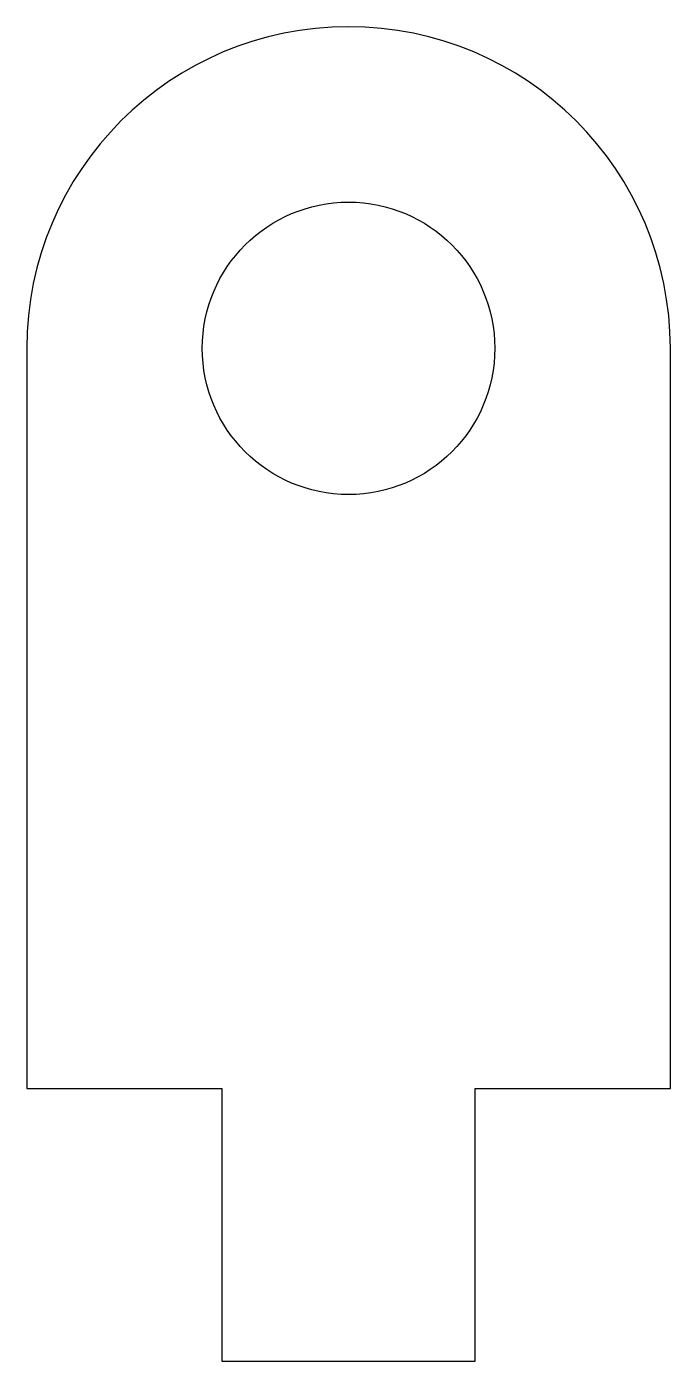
# Model space of a CAD drawing. Header units: millimetres. Extents: x -91.2 to -82.9, y -4.1 to 13.
import ezdxf

# ---------------------------------------------------------------- set-up
doc = ezdxf.new("R2010")
doc.units = ezdxf.units.MM
doc.layers.add('CUTOUTS', color=1, linetype='CONTINUOUS')
doc.layers.add('PERIMETER', color=5, linetype='CONTINUOUS')

msp = doc.modelspace()

# ---------------------------------------------------------------- linework, layer by layer
at = {"layer": 'CUTOUTS'}
msp.add_circle((-87.042, 8.866), 1.875, dxfattribs=at)
at = {"layer": 'PERIMETER'}
msp.add_lwpolyline([(-88.667, -4.125), (-85.417, -4.125), (-85.417, -0.625), (-82.917, -0.625), (-82.917, 8.866, 1), (-91.167, 8.866), (-91.167, -0.625), (-88.667, -0.625)], format="xyb", close=True, dxfattribs=at)

doc.saveas('drawing.dxf')
